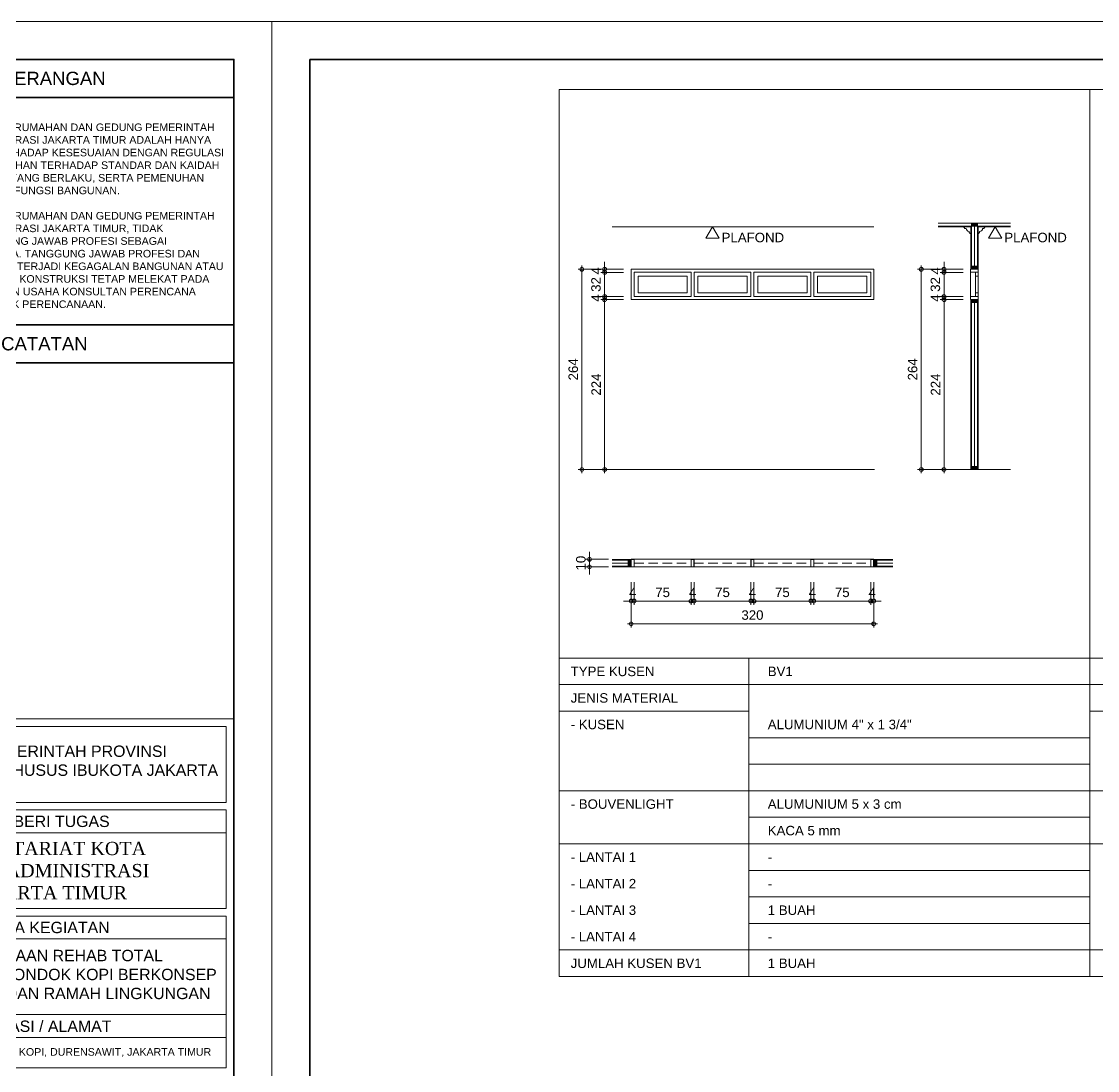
# Model space of a CAD drawing. Header units: millimetres. Extents: x -11 to 1625, y -267 to 180.
# Drawn here: x 988.61 to 1017, y -129.67 to -102 of the extents above; entities that cross this region are included whole.
import ezdxf
from ezdxf.enums import TextEntityAlignment as Align

# ---------------------------------------------------------------- set-up
doc = ezdxf.new("R2010")
doc.units = ezdxf.units.MM
doc.linetypes.add('HIDDEN', pattern=[0.375, 0.25, -0.125])
for name, color, linetype, lineweight in [('ars', 11, 'Continuous', 5), ('GRS KOP', 1, 'Continuous', 35), ('kop', 7, 'Continuous', 20), ('kus', 63, 'Continuous', 15), ('lan', 7, 'Continuous', 15), ('not', 7, 'Continuous', 20), ('PARTISI', 190, 'Continuous', 9), ('pla', 213, 'Continuous', 15), ('u', 6, 'Continuous', 20)]:
    doc.layers.add(name, color=color, linetype=linetype, lineweight=lineweight)
doc.styles.add('BARU', font='complex.shx')
doc.styles.add('S', font='SIMPLEX', dxfattribs={"width": 1.1})
doc.styles.get("Standard").update_dxf_attribs({"font": 'ARIALUNI.TTF'})
doc.dimstyles.new('SK 50', dxfattribs={"dimtxt": 0.25, "dimasz": 0.1, "dimexe": 0, "dimexo": 0, "dimgap": 0.1, "dimtad": 1, "dimdec": 0, "dimlfac": 50, "dimzin": 12, "dimdsep": 46, "dimtxsty": 'Standard', "dimblk": 'BULAT', "dimcen": 0.1, "dimclrd": 256, "dimclre": 256, "dimclrt": 256, "dimadec": 0, "dimazin": 3, "dimtfac": 1, "dimtdec": 0, "dimtofl": 0, "dimtmove": 0, "dimatfit": 3, "dimldrblk": 'BULAT', "dimfxl": 0, "dimtolj": 1, "dimtzin": 0, "dimlwd": -1, "dimlwe": -1, "dimarcsym": 0})

# ---------------------------------------------------------------- blocks, each defined once
blk = doc.blocks.new('kop')
at = {"layer": 'GRS KOP'}
for p, q in [((83, 1), (83, 54)), ((73, 53), (83, 53)), ((73, 47), (83, 47)), ((73, 46), (83, 46))]:
    blk.add_line(p, q, dxfattribs=at)
blk.add_lwpolyline([(1, 54), (83, 54), (83, 1), (1, 1)], close=True, dxfattribs=at)
at = {"layer": 'kop', "color": 7}
for p, q in [((84, 55), (0, 55)), ((0, 55), (0, 0)), ((84, 55), (84, 0)), ((84, 55), (84, 0))]:
    blk.add_line(p, q, dxfattribs=at)
at = {"layer": 'kop'}
for p, q in [((83, 36.6), (73, 36.6)), ((82.8, 36.4), (73.2, 36.4)), ((82.8, 34.4), (82.8, 36.4)), ((82.8, 34.4), (73.2, 34.4)), ((82.8, 34.2), (73.2, 34.2)), ((82.8, 31.6), (82.8, 34.2)), ((82.8, 33.6), (73.2, 33.6)), ((82.8, 31.6), (73.2, 31.6)), ((82.8, 31.4), (73.2, 31.4)), ((82.8, 27.4), (82.8, 31.4)), ((82.8, 30.8), (73.2, 30.8)), ((82.8, 28.8), (73.2, 28.8)), ((82.8, 28.2), (73.2, 28.2)), ((82.8, 27.4), (73.2, 27.4))]:
    blk.add_line(p, q, dxfattribs=at)
for s, height, p in [('KETERANGAN ', 0.35, (78, 53.5)), ('CATATAN', 0.35, (78, 46.5)), ('PEMERINTAH PROVINSI', 0.29998, (78.8, 35.75)), ('DAERAH KHUSUS IBUKOTA JAKARTA', 0.29998, (78.8, 35.25)), ('PEMBERI TUGAS', 0.3, (78, 33.9)), ('NAMA KEGIATAN', 0.3, (78, 31.1)), ('LOKASI / ALAMAT', 0.3, (78, 28.5)), ('JALAN ARABIKA 3 PONDOK KOPI, DURENSAWIT, JAKARTA TIMUR', 0.2, (77.986, 27.8))]:
    blk.add_text(s, height=height, dxfattribs=at).set_placement(p, align=Align.MIDDLE)
at = {"layer": 'kop', "insert": (73.2, 49.875), "char_height": 0.2, "width": 9.6, "attachment_point": 4}
blk.add_mtext('\\pi-0.6,l0.6,t0.6;1.^IPENGESAHAN  DINAS PERUMAHAN DAN GEDUNG PEMERINTAH DAERAH KOTA ADMINISTRASI JAKARTA TIMUR ADALAH HANYA SEBATAS KONTROL TERHADAP KESESUAIAN DENGAN REGULASI PERIZINAN DAN PEMENUHAN TERHADAP STANDAR DAN KAIDAH TEKNIS PERENCANAAN YANG BERLAKU, SERTA PEMENUHAN TERHADAP KEBUTUHAN FUNGSI BANGUNAN.\\P\\P2.^IPENGESAHAN  DINAS PERUMAHAN DAN GEDUNG PEMERINTAH DAERAH KOTA ADMINISTRASI JAKARTA TIMUR, TIDAK MEMINDAHKAN TANGGUNG JAWAB PROFESI SEBAGAI KONSULTAN PERENCANA. TANGGUNG JAWAB PROFESI DAN RESIKO SANKSI APABILA TERJADI KEGAGALAN BANGUNAN ATAU KEGAGALAN PEKERJAAN KONSTRUKSI TETAP MELEKAT PADA TENAGA AHLI DAN BADAN USAHA KONSULTAN PERENCANA YANG MEMBUAT PRODUK PERENCANAAN.', dxfattribs=at)
at = {"layer": 'kop', "insert": (74.033, 33.359), "char_height": 0.35, "attachment_point": 1, "style": 'BARU'}
blk.add_mtext_dynamic_manual_height_columns('\\pi1.4375;{\\fRomantic|b0|i0|c2|p2;SEKRETARIAT KOTA\\P\\pi1.3461;KOTA ADMINISTRASI\\P\\pi1.9027;JAKARTA TIMUR}', width=7.94943, gutter_width=1.5, heights=[0], dxfattribs=at)
at = {"layer": 'kop', "insert": (73.464, 30.51), "char_height": 0.3, "attachment_point": 1}
blk.add_mtext_dynamic_manual_height_columns('\\pi1.446;PERENCANAAN REHAB TOTAL \\P\\pi0.026798;KANTOR LURAH PONDOK KOPI BERKONSEP \\P\\pi0.21087;HEMAT ENERGI DAN RAMAH LINGKUNGAN', width=9.06362, gutter_width=1.5, heights=[0], dxfattribs=at)
at = {"layer": 'kop', "style": 'BARU', "flags": 4}
for p, height in [((73.8, 5.4), 0.35), ((80.303, 5.382), 0.25), ((73.8, 4.9), 0.35), ((80.303, 4.882), 0.25), ((73.8, 4.4), 0.35), ((80.303, 4.382), 0.25)]:
    blk.add_attdef('-', p, '', height=height, dxfattribs=at)
at = {"layer": 'kop', "flags": 4}
for tag, p in [('AR-00', (78.057, 2.648)), ('00', (81.238, 2.647))]:
    blk.add_attdef(tag, text='', height=0.35, dxfattribs=at).set_placement(p, align=Align.MIDDLE)
blk = doc.blocks.new('PEILA')
blk.add_lwpolyline([(-0.188, -0.325), (0.188, -0.325), (0, 0)], close=True)
at = {"style": 'S', "width": 1.1, "flags": 4}
blk.add_attdef('CAT', (0.265, -0.289), '', height=0.2, dxfattribs=at)
blk = doc.blocks.new('BULAT')
for p, q in [((-1, 0), (1, 0)), ((0, -1), (0, 1))]:
    blk.add_line(p, q)
blk.add_circle((0, 0), 0.5)
blk = doc.blocks.new('*D2090')
at = {"layer": 'Defpoints', "color": 0, "ltscale": 0.15}
for p in [(1004.497, -109.337), (1003.997, -113.817), (1004.497, -113.817)]:
    blk.add_point(p, dxfattribs=at)
at = {"layer": 'u', "ltscale": 0.15}
for p, q in [((1004.497, -109.337), (1003.997, -109.337)), ((1003.997, -109.437), (1003.997, -113.717)), ((1004.497, -113.817), (1003.997, -113.817))]:
    blk.add_line(p, q, dxfattribs=at)
at = {"layer": 'u', "ltscale": 0.15, "xscale": 0.1, "yscale": 0.1, "zscale": 0.1}
for p, rotation in [((1003.997, -109.337), 90), ((1003.997, -113.817), 270)]:
    blk.add_blockref('BULAT', p, dxfattribs=dict(at, rotation=rotation))
at = {"layer": 'u', "ltscale": 0.15, "insert": (1003.772, -111.577), "char_height": 0.25, "attachment_point": 5, "rotation": 90}
blk.add_mtext('\\A1;224', dxfattribs=at)
blk = doc.blocks.new('*D2091')
at = {"layer": 'Defpoints', "color": 0, "ltscale": 0.15}
for p in [(1004.497, -108.617), (1003.997, -109.257), (1004.497, -109.257)]:
    blk.add_point(p, dxfattribs=at)
at = {"layer": 'u', "ltscale": 0.15}
for p, q in [((1004.497, -108.617), (1003.997, -108.617)), ((1003.997, -108.717), (1003.997, -109.157)), ((1004.497, -109.257), (1003.997, -109.257))]:
    blk.add_line(p, q, dxfattribs=at)
at = {"layer": 'u', "ltscale": 0.15, "xscale": 0.1, "yscale": 0.1, "zscale": 0.1}
for p, rotation in [((1003.997, -108.617), 90), ((1003.997, -109.257), 270)]:
    blk.add_blockref('BULAT', p, dxfattribs=dict(at, rotation=rotation))
at = {"layer": 'u', "ltscale": 0.15, "insert": (1003.77, -108.937), "char_height": 0.25, "attachment_point": 5, "rotation": 90}
blk.add_mtext('\\A1;32', dxfattribs=at)
blk = doc.blocks.new('*D2092')
at = {"layer": 'Defpoints', "color": 0, "ltscale": 0.15}
for p in [(1003.997, -108.617), (1004.497, -108.537), (1004.497, -108.617)]:
    blk.add_point(p, dxfattribs=at)
at = {"layer": 'u', "ltscale": 0.15}
for p, q in [((1003.997, -108.437), (1003.997, -108.337)), ((1004.497, -108.537), (1003.997, -108.537)), ((1004.497, -108.617), (1003.997, -108.617)), ((1003.997, -108.717), (1003.997, -108.817))]:
    blk.add_line(p, q, dxfattribs=at)
at = {"layer": 'u', "ltscale": 0.15, "xscale": 0.1, "yscale": 0.1, "zscale": 0.1}
for p, rotation in [((1003.997, -108.537), 270), ((1003.997, -108.617), 90)]:
    blk.add_blockref('BULAT', p, dxfattribs=dict(at, rotation=rotation))
at = {"layer": 'u', "ltscale": 0.15, "insert": (1003.772, -108.577), "char_height": 0.25, "attachment_point": 5, "rotation": 90}
blk.add_mtext('\\A1;4', dxfattribs=at)
blk = doc.blocks.new('*D2093')
at = {"layer": 'Defpoints', "color": 0, "ltscale": 0.15}
for p in [(1003.897, -108.537), (1003.397, -113.817), (1003.897, -113.817)]:
    blk.add_point(p, dxfattribs=at)
at = {"layer": 'u', "ltscale": 0.15}
for p, q in [((1003.897, -108.537), (1003.397, -108.537)), ((1003.397, -108.637), (1003.397, -113.717)), ((1003.897, -113.817), (1003.397, -113.817))]:
    blk.add_line(p, q, dxfattribs=at)
at = {"layer": 'u', "ltscale": 0.15, "xscale": 0.1, "yscale": 0.1, "zscale": 0.1}
for p, rotation in [((1003.397, -108.537), 90), ((1003.397, -113.817), 270)]:
    blk.add_blockref('BULAT', p, dxfattribs=dict(at, rotation=rotation))
at = {"layer": 'u', "ltscale": 0.15, "insert": (1003.17, -111.177), "char_height": 0.25, "attachment_point": 5, "rotation": 90}
blk.add_mtext('\\A1;264', dxfattribs=at)
blk = doc.blocks.new('*D2094')
at = {"layer": 'Defpoints', "color": 0, "ltscale": 0.15}
for p in [(1004.497, -109.257), (1003.997, -109.337), (1004.497, -109.337)]:
    blk.add_point(p, dxfattribs=at)
at = {"layer": 'u', "ltscale": 0.15}
for p, q in [((1003.997, -109.157), (1003.997, -109.057)), ((1004.497, -109.257), (1003.997, -109.257)), ((1004.497, -109.337), (1003.997, -109.337)), ((1003.997, -109.437), (1003.997, -109.537))]:
    blk.add_line(p, q, dxfattribs=at)
at = {"layer": 'u', "ltscale": 0.15, "xscale": 0.1, "yscale": 0.1, "zscale": 0.1}
for p, rotation in [((1003.997, -109.257), 270), ((1003.997, -109.337), 90)]:
    blk.add_blockref('BULAT', p, dxfattribs=dict(at, rotation=rotation))
at = {"layer": 'u', "ltscale": 0.15, "insert": (1003.772, -109.297), "char_height": 0.25, "attachment_point": 5, "rotation": 90}
blk.add_mtext('\\A1;4', dxfattribs=at)
blk = doc.blocks.new('*D2095')
at = {"layer": 'Defpoints', "color": 0, "ltscale": 0.15}
for p in [(1013.453, -109.337), (1012.953, -113.817), (1013.453, -113.817)]:
    blk.add_point(p, dxfattribs=at)
at = {"layer": 'u', "ltscale": 0.15}
for p, q in [((1013.453, -109.337), (1012.953, -109.337)), ((1012.953, -109.437), (1012.953, -113.717)), ((1013.453, -113.817), (1012.953, -113.817))]:
    blk.add_line(p, q, dxfattribs=at)
at = {"layer": 'u', "ltscale": 0.15, "xscale": 0.1, "yscale": 0.1, "zscale": 0.1}
for p, rotation in [((1012.953, -109.337), 90), ((1012.953, -113.817), 270)]:
    blk.add_blockref('BULAT', p, dxfattribs=dict(at, rotation=rotation))
at = {"layer": 'u', "ltscale": 0.15, "insert": (1012.728, -111.577), "char_height": 0.25, "attachment_point": 5, "rotation": 90}
blk.add_mtext('\\A1;224', dxfattribs=at)
blk = doc.blocks.new('*D2096')
at = {"layer": 'Defpoints', "color": 0, "ltscale": 0.15}
for p in [(1013.453, -108.617), (1012.953, -109.257), (1013.453, -109.257)]:
    blk.add_point(p, dxfattribs=at)
at = {"layer": 'u', "ltscale": 0.15}
for p, q in [((1013.453, -108.617), (1012.953, -108.617)), ((1012.953, -108.717), (1012.953, -109.157)), ((1013.453, -109.257), (1012.953, -109.257))]:
    blk.add_line(p, q, dxfattribs=at)
at = {"layer": 'u', "ltscale": 0.15, "xscale": 0.1, "yscale": 0.1, "zscale": 0.1}
for p, rotation in [((1012.953, -108.617), 90), ((1012.953, -109.257), 270)]:
    blk.add_blockref('BULAT', p, dxfattribs=dict(at, rotation=rotation))
at = {"layer": 'u', "ltscale": 0.15, "insert": (1012.725, -108.937), "char_height": 0.25, "attachment_point": 5, "rotation": 90}
blk.add_mtext('\\A1;32', dxfattribs=at)
blk = doc.blocks.new('*D2097')
at = {"layer": 'Defpoints', "color": 0, "ltscale": 0.15}
for p in [(1012.953, -108.617), (1013.453, -108.537), (1013.453, -108.617)]:
    blk.add_point(p, dxfattribs=at)
at = {"layer": 'u', "ltscale": 0.15}
for p, q in [((1012.953, -108.437), (1012.953, -108.337)), ((1013.453, -108.537), (1012.953, -108.537)), ((1013.453, -108.617), (1012.953, -108.617)), ((1012.953, -108.717), (1012.953, -108.817))]:
    blk.add_line(p, q, dxfattribs=at)
at = {"layer": 'u', "ltscale": 0.15, "xscale": 0.1, "yscale": 0.1, "zscale": 0.1}
for p, rotation in [((1012.953, -108.537), 270), ((1012.953, -108.617), 90)]:
    blk.add_blockref('BULAT', p, dxfattribs=dict(at, rotation=rotation))
at = {"layer": 'u', "ltscale": 0.15, "insert": (1012.728, -108.577), "char_height": 0.25, "attachment_point": 5, "rotation": 90}
blk.add_mtext('\\A1;4', dxfattribs=at)
blk = doc.blocks.new('*D2098')
at = {"layer": 'Defpoints', "color": 0, "ltscale": 0.15}
for p in [(1012.853, -108.537), (1012.353, -113.817), (1012.853, -113.817)]:
    blk.add_point(p, dxfattribs=at)
at = {"layer": 'u', "ltscale": 0.15}
for p, q in [((1012.853, -108.537), (1012.353, -108.537)), ((1012.353, -108.637), (1012.353, -113.717)), ((1012.853, -113.817), (1012.353, -113.817))]:
    blk.add_line(p, q, dxfattribs=at)
at = {"layer": 'u', "ltscale": 0.15, "xscale": 0.1, "yscale": 0.1, "zscale": 0.1}
for p, rotation in [((1012.353, -108.537), 90), ((1012.353, -113.817), 270)]:
    blk.add_blockref('BULAT', p, dxfattribs=dict(at, rotation=rotation))
at = {"layer": 'u', "ltscale": 0.15, "insert": (1012.125, -111.177), "char_height": 0.25, "attachment_point": 5, "rotation": 90}
blk.add_mtext('\\A1;264', dxfattribs=at)
blk = doc.blocks.new('*D2099')
at = {"layer": 'Defpoints', "color": 0, "ltscale": 0.15}
for p in [(1013.453, -109.257), (1012.953, -109.337), (1013.453, -109.337)]:
    blk.add_point(p, dxfattribs=at)
at = {"layer": 'u', "ltscale": 0.15}
for p, q in [((1012.953, -109.157), (1012.953, -109.057)), ((1013.453, -109.257), (1012.953, -109.257)), ((1013.453, -109.337), (1012.953, -109.337)), ((1012.953, -109.437), (1012.953, -109.537))]:
    blk.add_line(p, q, dxfattribs=at)
at = {"layer": 'u', "ltscale": 0.15, "xscale": 0.1, "yscale": 0.1, "zscale": 0.1}
for p, rotation in [((1012.953, -109.257), 270), ((1012.953, -109.337), 90)]:
    blk.add_blockref('BULAT', p, dxfattribs=dict(at, rotation=rotation))
at = {"layer": 'u', "ltscale": 0.15, "insert": (1012.728, -109.297), "char_height": 0.25, "attachment_point": 5, "rotation": 90}
blk.add_mtext('\\A1;4', dxfattribs=at)
blk = doc.blocks.new('*D2100')
at = {"layer": 'Defpoints', "color": 0, "ltscale": 0.15}
for p in [(1007.937, -116.788), (1009.437, -116.788), (1009.437, -117.288)]:
    blk.add_point(p, dxfattribs=at)
at = {"layer": 'u', "ltscale": 0.15}
for p, q in [((1007.937, -116.788), (1007.937, -117.288)), ((1009.437, -116.788), (1009.437, -117.288)), ((1008.037, -117.288), (1009.337, -117.288))]:
    blk.add_line(p, q, dxfattribs=at)
at = {"layer": 'u', "ltscale": 0.15, "xscale": 0.1, "yscale": 0.1, "zscale": 0.1, "rotation": 180}
blk.add_blockref('BULAT', (1007.937, -117.288), dxfattribs=at)
at = {"layer": 'u', "ltscale": 0.15, "xscale": 0.1, "yscale": 0.1, "zscale": 0.1}
blk.add_blockref('BULAT', (1009.437, -117.288), dxfattribs=at)
at = {"layer": 'u', "ltscale": 0.15, "insert": (1008.687, -117.061), "char_height": 0.25, "attachment_point": 5}
blk.add_mtext('\\A1;75', dxfattribs=at)
blk = doc.blocks.new('*D2101')
at = {"layer": 'Defpoints', "color": 0, "ltscale": 0.15}
for p in [(1009.437, -116.788), (1009.517, -116.788), (1009.517, -117.288)]:
    blk.add_point(p, dxfattribs=at)
at = {"layer": 'u', "ltscale": 0.15}
for p, q in [((1009.437, -116.788), (1009.437, -117.288)), ((1009.517, -116.788), (1009.517, -117.288)), ((1009.337, -117.288), (1009.237, -117.288)), ((1009.617, -117.288), (1009.717, -117.288))]:
    blk.add_line(p, q, dxfattribs=at)
at = {"layer": 'u', "ltscale": 0.15, "xscale": 0.1, "yscale": 0.1, "zscale": 0.1}
blk.add_blockref('BULAT', (1009.437, -117.288), dxfattribs=at)
at = {"layer": 'u', "ltscale": 0.15, "xscale": 0.1, "yscale": 0.1, "zscale": 0.1, "rotation": 180}
blk.add_blockref('BULAT', (1009.517, -117.288), dxfattribs=at)
at = {"layer": 'u', "ltscale": 0.15, "insert": (1009.477, -117.063), "char_height": 0.25, "attachment_point": 5}
blk.add_mtext('\\A1;4', dxfattribs=at)
blk = doc.blocks.new('*D2102')
at = {"layer": 'Defpoints', "color": 0, "ltscale": 0.15}
for p in [(1009.517, -116.788), (1011.017, -116.788), (1011.017, -117.288)]:
    blk.add_point(p, dxfattribs=at)
at = {"layer": 'u', "ltscale": 0.15}
for p, q in [((1009.517, -116.788), (1009.517, -117.288)), ((1011.017, -116.788), (1011.017, -117.288)), ((1009.617, -117.288), (1010.917, -117.288))]:
    blk.add_line(p, q, dxfattribs=at)
at = {"layer": 'u', "ltscale": 0.15, "xscale": 0.1, "yscale": 0.1, "zscale": 0.1, "rotation": 180}
blk.add_blockref('BULAT', (1009.517, -117.288), dxfattribs=at)
at = {"layer": 'u', "ltscale": 0.15, "xscale": 0.1, "yscale": 0.1, "zscale": 0.1}
blk.add_blockref('BULAT', (1011.017, -117.288), dxfattribs=at)
at = {"layer": 'u', "ltscale": 0.15, "insert": (1010.267, -117.061), "char_height": 0.25, "attachment_point": 5}
blk.add_mtext('\\A1;75', dxfattribs=at)
blk = doc.blocks.new('*D2103')
at = {"layer": 'Defpoints', "color": 0, "ltscale": 0.15}
for p in [(1004.697, -117.388), (1011.097, -117.388), (1011.097, -117.888)]:
    blk.add_point(p, dxfattribs=at)
at = {"layer": 'u', "ltscale": 0.15}
for p, q in [((1004.697, -117.388), (1004.697, -117.888)), ((1011.097, -117.388), (1011.097, -117.888)), ((1004.797, -117.888), (1010.997, -117.888))]:
    blk.add_line(p, q, dxfattribs=at)
at = {"layer": 'u', "ltscale": 0.15, "xscale": 0.1, "yscale": 0.1, "zscale": 0.1, "rotation": 180}
blk.add_blockref('BULAT', (1004.697, -117.888), dxfattribs=at)
at = {"layer": 'u', "ltscale": 0.15, "xscale": 0.1, "yscale": 0.1, "zscale": 0.1}
blk.add_blockref('BULAT', (1011.097, -117.888), dxfattribs=at)
at = {"layer": 'u', "ltscale": 0.15, "insert": (1007.897, -117.66), "char_height": 0.25, "attachment_point": 5}
blk.add_mtext('\\A1;320', dxfattribs=at)
blk = doc.blocks.new('*D2104')
at = {"layer": 'Defpoints', "color": 0, "ltscale": 0.15}
for p in [(1011.017, -116.788), (1011.097, -116.788), (1011.097, -117.288)]:
    blk.add_point(p, dxfattribs=at)
at = {"layer": 'u', "ltscale": 0.15}
for p, q in [((1011.017, -116.788), (1011.017, -117.288)), ((1011.097, -116.788), (1011.097, -117.288)), ((1010.917, -117.288), (1010.817, -117.288)), ((1011.197, -117.288), (1011.297, -117.288))]:
    blk.add_line(p, q, dxfattribs=at)
at = {"layer": 'u', "ltscale": 0.15, "xscale": 0.1, "yscale": 0.1, "zscale": 0.1}
blk.add_blockref('BULAT', (1011.017, -117.288), dxfattribs=at)
at = {"layer": 'u', "ltscale": 0.15, "xscale": 0.1, "yscale": 0.1, "zscale": 0.1, "rotation": 180}
blk.add_blockref('BULAT', (1011.097, -117.288), dxfattribs=at)
at = {"layer": 'u', "ltscale": 0.15, "insert": (1011.057, -117.063), "char_height": 0.25, "attachment_point": 5}
blk.add_mtext('\\A1;4', dxfattribs=at)
blk = doc.blocks.new('*D2105')
at = {"layer": 'Defpoints', "color": 0, "ltscale": 0.15}
for p in [(1006.357, -116.788), (1007.857, -116.788), (1007.857, -117.288)]:
    blk.add_point(p, dxfattribs=at)
at = {"layer": 'u', "ltscale": 0.15}
for p, q in [((1006.357, -116.788), (1006.357, -117.288)), ((1007.857, -116.788), (1007.857, -117.288)), ((1006.457, -117.288), (1007.757, -117.288))]:
    blk.add_line(p, q, dxfattribs=at)
at = {"layer": 'u', "ltscale": 0.15, "xscale": 0.1, "yscale": 0.1, "zscale": 0.1, "rotation": 180}
blk.add_blockref('BULAT', (1006.357, -117.288), dxfattribs=at)
at = {"layer": 'u', "ltscale": 0.15, "xscale": 0.1, "yscale": 0.1, "zscale": 0.1}
blk.add_blockref('BULAT', (1007.857, -117.288), dxfattribs=at)
at = {"layer": 'u', "ltscale": 0.15, "insert": (1007.107, -117.061), "char_height": 0.25, "attachment_point": 5}
blk.add_mtext('\\A1;75', dxfattribs=at)
blk = doc.blocks.new('*D2106')
at = {"layer": 'Defpoints', "color": 0, "ltscale": 0.15}
for p in [(1007.857, -116.788), (1007.937, -116.788), (1007.937, -117.288)]:
    blk.add_point(p, dxfattribs=at)
at = {"layer": 'u', "ltscale": 0.15}
for p, q in [((1007.857, -116.788), (1007.857, -117.288)), ((1007.937, -116.788), (1007.937, -117.288)), ((1007.757, -117.288), (1007.657, -117.288)), ((1008.037, -117.288), (1008.137, -117.288))]:
    blk.add_line(p, q, dxfattribs=at)
at = {"layer": 'u', "ltscale": 0.15, "xscale": 0.1, "yscale": 0.1, "zscale": 0.1}
blk.add_blockref('BULAT', (1007.857, -117.288), dxfattribs=at)
at = {"layer": 'u', "ltscale": 0.15, "xscale": 0.1, "yscale": 0.1, "zscale": 0.1, "rotation": 180}
blk.add_blockref('BULAT', (1007.937, -117.288), dxfattribs=at)
at = {"layer": 'u', "ltscale": 0.15, "insert": (1007.897, -117.063), "char_height": 0.25, "attachment_point": 5}
blk.add_mtext('\\A1;4', dxfattribs=at)
blk = doc.blocks.new('*D2107')
at = {"layer": 'Defpoints', "color": 0, "ltscale": 0.15}
for p in [(1004.777, -116.788), (1006.277, -116.788), (1006.277, -117.288)]:
    blk.add_point(p, dxfattribs=at)
at = {"layer": 'u', "ltscale": 0.15}
for p, q in [((1004.777, -116.788), (1004.777, -117.288)), ((1006.277, -116.788), (1006.277, -117.288)), ((1004.877, -117.288), (1006.177, -117.288))]:
    blk.add_line(p, q, dxfattribs=at)
at = {"layer": 'u', "ltscale": 0.15, "xscale": 0.1, "yscale": 0.1, "zscale": 0.1, "rotation": 180}
blk.add_blockref('BULAT', (1004.777, -117.288), dxfattribs=at)
at = {"layer": 'u', "ltscale": 0.15, "xscale": 0.1, "yscale": 0.1, "zscale": 0.1}
blk.add_blockref('BULAT', (1006.277, -117.288), dxfattribs=at)
at = {"layer": 'u', "ltscale": 0.15, "insert": (1005.527, -117.061), "char_height": 0.25, "attachment_point": 5}
blk.add_mtext('\\A1;75', dxfattribs=at)
blk = doc.blocks.new('*D2108')
at = {"layer": 'Defpoints', "color": 0, "ltscale": 0.15}
for p in [(1006.277, -116.788), (1006.357, -116.788), (1006.357, -117.288)]:
    blk.add_point(p, dxfattribs=at)
at = {"layer": 'u', "ltscale": 0.15}
for p, q in [((1006.277, -116.788), (1006.277, -117.288)), ((1006.357, -116.788), (1006.357, -117.288)), ((1006.177, -117.288), (1006.077, -117.288)), ((1006.457, -117.288), (1006.557, -117.288))]:
    blk.add_line(p, q, dxfattribs=at)
at = {"layer": 'u', "ltscale": 0.15, "xscale": 0.1, "yscale": 0.1, "zscale": 0.1}
blk.add_blockref('BULAT', (1006.277, -117.288), dxfattribs=at)
at = {"layer": 'u', "ltscale": 0.15, "xscale": 0.1, "yscale": 0.1, "zscale": 0.1, "rotation": 180}
blk.add_blockref('BULAT', (1006.357, -117.288), dxfattribs=at)
at = {"layer": 'u', "ltscale": 0.15, "insert": (1006.317, -117.063), "char_height": 0.25, "attachment_point": 5}
blk.add_mtext('\\A1;4', dxfattribs=at)
blk = doc.blocks.new('*D2109')
at = {"layer": 'Defpoints', "color": 0, "ltscale": 0.15}
for p in [(1004.697, -116.788), (1004.777, -116.788), (1004.777, -117.288)]:
    blk.add_point(p, dxfattribs=at)
at = {"layer": 'u', "ltscale": 0.15}
for p, q in [((1004.697, -116.788), (1004.697, -117.288)), ((1004.777, -116.788), (1004.777, -117.288)), ((1004.597, -117.288), (1004.497, -117.288)), ((1004.877, -117.288), (1004.977, -117.288))]:
    blk.add_line(p, q, dxfattribs=at)
at = {"layer": 'u', "ltscale": 0.15, "xscale": 0.1, "yscale": 0.1, "zscale": 0.1}
blk.add_blockref('BULAT', (1004.697, -117.288), dxfattribs=at)
at = {"layer": 'u', "ltscale": 0.15, "xscale": 0.1, "yscale": 0.1, "zscale": 0.1, "rotation": 180}
blk.add_blockref('BULAT', (1004.777, -117.288), dxfattribs=at)
at = {"layer": 'u', "ltscale": 0.15, "insert": (1004.737, -117.063), "char_height": 0.25, "attachment_point": 5}
blk.add_mtext('\\A1;4', dxfattribs=at)
blk = doc.blocks.new('*D2110')
at = {"layer": 'Defpoints', "color": 0, "ltscale": 0.15}
for p in [(1003.597, -116.188), (1004.097, -116.188), (1004.097, -116.388)]:
    blk.add_point(p, dxfattribs=at)
at = {"layer": 'u', "ltscale": 0.15}
for p, q in [((1003.597, -116.088), (1003.597, -115.988)), ((1004.097, -116.188), (1003.597, -116.188)), ((1004.097, -116.388), (1003.597, -116.388)), ((1003.597, -116.488), (1003.597, -116.588))]:
    blk.add_line(p, q, dxfattribs=at)
at = {"layer": 'u', "ltscale": 0.15, "xscale": 0.1, "yscale": 0.1, "zscale": 0.1}
for p, rotation in [((1003.597, -116.188), 270), ((1003.597, -116.388), 90)]:
    blk.add_blockref('BULAT', p, dxfattribs=dict(at, rotation=rotation))
at = {"layer": 'u', "ltscale": 0.15, "insert": (1003.37, -116.288), "char_height": 0.25, "attachment_point": 5, "rotation": 90}
blk.add_mtext('\\A1;10', dxfattribs=at)

msp = doc.modelspace()

# ---------------------------------------------------------------- linework, layer by layer
at = {"layer": 'ars'}
for p, q in [((1012.7995672, -107.4165316), (1013.6551651, -107.4165316)), ((1013.6551651, -108.5365316), (1013.6551651, -107.4165316)), ((1013.6731651, -107.3965316), (1013.7531651, -107.3165316)), ((1013.6731651, -107.3165316), (1013.7531651, -107.3965316)), ((1013.7531651, -107.3165316), (1013.8331651, -107.3965316)), ((1013.7531651, -107.3965316), (1013.8331651, -107.3165316)), ((1013.8511651, -108.5365316), (1013.8511651, -107.4165316)), ((1014.7067629, -107.4165316), (1013.8511651, -107.4165316)), ((1013.6731651, -108.5365316), (1013.7531651, -108.4565316)), ((1013.6731651, -108.4565316), (1013.7531651, -108.5365316)), ((1013.7531651, -108.4565316), (1013.8331651, -108.5365316)), ((1013.7531651, -108.5365316), (1013.8331651, -108.4565316)), ((1013.6551651, -113.8165316), (1013.6551651, -109.3365316)), ((1013.6731651, -109.4165316), (1013.7531651, -109.3365316)), ((1013.6731651, -109.3365316), (1013.7531651, -109.4165316)), ((1013.7531651, -109.3365316), (1013.8331651, -109.4165316)), ((1013.7531651, -109.4165316), (1013.8331651, -109.3365316)), ((1013.8511651, -113.8165316), (1013.8511651, -109.3365316)), ((1013.6731651, -113.7365316), (1013.7531651, -113.8165316)), ((1013.6731651, -113.8165316), (1013.7531651, -113.7365316)), ((1013.7531651, -113.8165316), (1013.8331651, -113.7365316)), ((1013.7531651, -113.7365316), (1013.8331651, -113.8165316)), ((1004.1973621, -116.1899544), (1004.6973621, -116.1899544)), ((1004.1973621, -116.3859544), (1004.6973621, -116.3859544)), ((1004.6973621, -116.2079544), (1004.6173621, -116.2879544)), ((1004.6173621, -116.2079544), (1004.6973621, -116.2879544)), ((1004.6173621, -116.2879544), (1004.6973621, -116.3679544)), ((1004.6973621, -116.2879544), (1004.6173621, -116.3679544)), ((1011.5973621, -116.1899544), (1011.0973621, -116.1899544)), ((1011.0973621, -116.2079544), (1011.1773621, -116.2879544)), ((1011.1773621, -116.2079544), (1011.0973621, -116.2879544)), ((1011.1773621, -116.2879544), (1011.0973621, -116.3679544)), ((1011.0973621, -116.2879544), (1011.1773621, -116.3679544)), ((1011.5973621, -116.3859544), (1011.0973621, -116.3859544))]:
    msp.add_line(p, q, dxfattribs=at)
at = {"layer": 'kus'}
for p, q in [((1011.0973621, -108.5365316), (1004.6973621, -108.5365316)), ((1004.6973621, -109.3365316), (1004.6973621, -108.5365316)), ((1004.7773621, -109.2565316), (1004.7773621, -108.6165316)), ((1006.2773621, -108.6165316), (1004.7773621, -108.6165316)), ((1006.2773621, -109.2565316), (1006.2773621, -108.6165316)), ((1007.8573621, -108.6165316), (1006.3573621, -108.6165316)), ((1006.3573621, -109.2565316), (1006.3573621, -108.6165316)), ((1007.8573621, -109.2565316), (1007.8573621, -108.6165316)), ((1009.4373621, -108.6165316), (1007.9373621, -108.6165316)), ((1007.9373621, -109.2565316), (1007.9373621, -108.6165316)), ((1009.4373621, -109.2565316), (1009.4373621, -108.6165316)), ((1009.5173621, -109.2565316), (1009.5173621, -108.6165316)), ((1011.0173621, -108.6165316), (1009.5173621, -108.6165316)), ((1011.0173621, -109.2565316), (1011.0173621, -108.6165316)), ((1011.0973621, -109.3365316), (1011.0973621, -108.5365316)), ((1013.8531651, -108.5365316), (1013.6531651, -108.5365316)), ((1013.6531651, -108.5365316), (1013.6531651, -109.3365316)), ((1013.8531651, -108.6165316), (1013.6531651, -108.6165316)), ((1013.7831651, -108.6165316), (1013.7831651, -109.2565316)), ((1013.7831651, -108.7165316), (1013.8531651, -108.7165316)), ((1013.8531651, -108.5365316), (1013.8531651, -109.3365316)), ((1006.2773621, -109.2565316), (1004.7773621, -109.2565316)), ((1007.8573621, -109.2565316), (1006.3573621, -109.2565316)), ((1009.4373621, -109.2565316), (1007.9373621, -109.2565316)), ((1011.0173621, -109.2565316), (1009.5173621, -109.2565316)), ((1013.8531651, -109.2565316), (1013.6531651, -109.2565316)), ((1013.7831651, -109.1565316), (1013.8531651, -109.1565316)), ((1011.0973621, -109.3365316), (1004.6973621, -109.3365316)), ((1013.8531651, -109.3365316), (1013.6531651, -109.3365316)), ((1004.7773621, -116.1879544), (1006.2773621, -116.1879544)), ((1004.7773621, -116.3879544), (1006.2773621, -116.3879544)), ((1006.3573621, -116.1879544), (1007.8573621, -116.1879544)), ((1006.3573621, -116.3879544), (1007.8573621, -116.3879544)), ((1007.9373621, -116.1879544), (1009.4373621, -116.1879544)), ((1007.9373621, -116.3879544), (1009.4373621, -116.3879544)), ((1009.5173621, -116.1879544), (1011.0173621, -116.1879544)), ((1009.5173621, -116.3879544), (1011.0173621, -116.3879544))]:
    msp.add_line(p, q, dxfattribs=at)
at = {"layer": 'kus', "linetype": 'HIDDEN'}
for p, q in [((1004.7773621, -116.2879544), (1006.2773621, -116.2879544)), ((1006.3573621, -116.2879544), (1007.8573621, -116.2879544)), ((1007.9373621, -116.2879544), (1009.4373621, -116.2879544)), ((1009.5173621, -116.2879544), (1011.0173621, -116.2879544))]:
    msp.add_line(p, q, dxfattribs=at)
at = {"layer": 'kus'}
for points in [[(1006.1773621, -108.7165316), (1006.1773621, -109.1565316), (1004.8773621, -109.1565316), (1004.8773621, -108.7165316)], [(1007.7573621, -108.7165316), (1007.7573621, -109.1565316), (1006.4573621, -109.1565316), (1006.4573621, -108.7165316)], [(1009.3373621, -108.7165316), (1009.3373621, -109.1565316), (1008.0373621, -109.1565316), (1008.0373621, -108.7165316)], [(1010.9173621, -108.7165316), (1010.9173621, -109.1565316), (1009.6173621, -109.1565316), (1009.6173621, -108.7165316)], [(1004.7773621, -116.3879544), (1004.6973621, -116.3879544), (1004.6973621, -116.1879544), (1004.7773621, -116.1879544)], [(1004.7733621, -116.3839544), (1004.7013621, -116.3839544), (1004.7013621, -116.1919544), (1004.7733621, -116.1919544)], [(1006.3573621, -116.3879544), (1006.2773621, -116.3879544), (1006.2773621, -116.1879544), (1006.3573621, -116.1879544)], [(1006.3533621, -116.3839544), (1006.2813621, -116.3839544), (1006.2813621, -116.1919544), (1006.3533621, -116.1919544)], [(1007.9373621, -116.3879544), (1007.8573621, -116.3879544), (1007.8573621, -116.1879544), (1007.9373621, -116.1879544)], [(1007.9333621, -116.3839544), (1007.8613621, -116.3839544), (1007.8613621, -116.1919544), (1007.9333621, -116.1919544)], [(1009.5173621, -116.3879544), (1009.4373621, -116.3879544), (1009.4373621, -116.1879544), (1009.5173621, -116.1879544)], [(1009.5133621, -116.3839544), (1009.4413621, -116.3839544), (1009.4413621, -116.1919544), (1009.5133621, -116.1919544)], [(1011.0973621, -116.3879544), (1011.0173621, -116.3879544), (1011.0173621, -116.1879544), (1011.0973621, -116.1879544)], [(1011.0933621, -116.3839544), (1011.0213621, -116.3839544), (1011.0213621, -116.1919544), (1011.0933621, -116.1919544)]]:
    msp.add_lwpolyline(points, close=True, dxfattribs=at)
at = {"layer": 'lan'}
for p, q in [((1063.3011015, -103.794508), (1002.8011015, -103.794508)), ((1002.8011015, -127.194508), (1002.8011015, -103.794508)), ((1016.8011015, -127.194508), (1016.8011015, -103.794508)), ((1016.8011015, -127.194508), (1016.8011015, -103.794508)), ((1004.1973621, -107.4165316), (1011.0973621, -107.4165316)), ((1004.1973621, -113.8165316), (1011.1140844, -113.8165316)), ((1012.7995672, -113.8165316), (1014.7067629, -113.8165316)), ((1063.3011015, -118.794508), (1002.8011015, -118.794508)), ((1007.8011015, -127.194508), (1007.8011015, -118.794508)), ((1016.8011015, -119.494508), (1002.8011015, -119.494508)), ((1030.8011015, -119.494508), (1016.8011015, -119.494508)), ((1007.8011015, -120.194508), (1002.8011015, -120.194508)), ((1021.8011015, -120.194508), (1016.8011015, -120.194508)), ((1016.8011015, -120.894508), (1007.8011015, -120.894508)), ((1016.8011015, -121.594508), (1007.8011015, -121.594508)), ((1016.8011015, -122.294508), (1002.8011015, -122.294508)), ((1030.8011015, -122.294508), (1016.8011015, -122.294508)), ((1016.8011015, -122.994508), (1007.8011015, -122.994508)), ((1016.8011015, -123.694508), (1002.8011015, -123.694508)), ((1030.8011015, -123.694508), (1016.8011015, -123.694508)), ((1016.8011015, -124.394508), (1007.8011015, -124.394508)), ((1016.8011015, -125.094508), (1007.8011015, -125.094508)), ((1016.8011015, -125.794508), (1007.8011015, -125.794508)), ((1016.8011015, -126.494508), (1002.8011015, -126.494508)), ((1030.8011015, -126.494508), (1016.8011015, -126.494508)), ((1063.3011015, -127.194508), (1002.8011015, -127.194508))]:
    msp.add_line(p, q, dxfattribs=at)
for points in [[(1013.4951651, -107.4565316), (1013.4951651, -107.4365316), (1013.4751651, -107.4365316), (1013.4751651, -107.4165316), (1013.6551651, -107.4165316), (1013.6551651, -107.5965316), (1013.6351651, -107.5965316), (1013.6351651, -107.5765316), (1013.6151651, -107.5765316), (1013.6151651, -107.5365316, -0.4142135624), (1013.5351651, -107.4565316)], [(1014.0111651, -107.4565316), (1014.0111651, -107.4365316), (1014.0311651, -107.4365316), (1014.0311651, -107.4165316), (1013.8511651, -107.4165316), (1013.8511651, -107.5965316), (1013.8711651, -107.5965316), (1013.8711651, -107.5765316), (1013.8911651, -107.5765316), (1013.8911651, -107.5365316, 0.4142135624), (1013.9711651, -107.4565316)]]:
    msp.add_lwpolyline(points, format="xyb", close=True, dxfattribs=at)
at = {"layer": 'PARTISI'}
for p, q in [((1013.6731651, -108.5365316), (1013.6731651, -107.3165316)), ((1013.6731651, -107.3165316), (1013.8331651, -107.3165316)), ((1013.6731651, -107.3965316), (1013.8331651, -107.3965316)), ((1013.7531651, -108.5365316), (1013.7531651, -107.3165316)), ((1013.8331651, -108.5365316), (1013.8331651, -107.3165316)), ((1013.6731651, -108.4565316), (1013.8331651, -108.4565316)), ((1013.6731651, -113.8165316), (1013.6731651, -109.3365316)), ((1013.6731651, -109.4165316), (1013.8331651, -109.4165316)), ((1013.7531651, -113.8165316), (1013.7531651, -109.3365316)), ((1013.8331651, -113.8165316), (1013.8331651, -109.3365316)), ((1013.6731651, -113.7365316), (1013.8331651, -113.7365316)), ((1004.1973621, -116.2079544), (1004.6973621, -116.2079544)), ((1004.6973621, -116.2879544), (1004.1973621, -116.2879544)), ((1004.1973621, -116.3679544), (1004.6973621, -116.3679544)), ((1004.6173621, -116.2079544), (1004.6173621, -116.3679544)), ((1011.5973621, -116.2079544), (1011.0973621, -116.2079544)), ((1011.0973621, -116.2879544), (1011.5973621, -116.2879544)), ((1011.5973621, -116.3679544), (1011.0973621, -116.3679544)), ((1011.1773621, -116.2079544), (1011.1773621, -116.3679544))]:
    msp.add_line(p, q, dxfattribs=at)
at = {"layer": 'pla'}
for p, q in [((1012.7995672, -107.3165316), (1013.6731651, -107.3165316)), ((1012.7995672, -107.3965316), (1013.6731651, -107.3965316)), ((1014.7067629, -107.3165316), (1013.8331651, -107.3165316)), ((1014.7067629, -107.3965316), (1013.8331651, -107.3965316))]:
    msp.add_line(p, q, dxfattribs=at)

# ---------------------------------------------------------------- block references
at = {"layer": 'kop'}
for p in [(911.2141622, -157), (995.2141622, -157)]:
    msp.add_blockref('kop', p, dxfattribs=at)
at = {"layer": 'not'}
ref = msp.add_blockref('PEILA', (1006.8409595, -107.4165316), dxfattribs=dict(at, xscale=0.9237604307034012, yscale=0.9237604307034012, zscale=0.9237604307034012))
ref.add_attrib('CAT', 'PLAFOND', (1007.0843049, -107.8230835), dxfattribs={"layer": '0', "height": 0.25, "flags": 4})
ref = msp.add_blockref('PEILA', (1014.3000356, -107.4165316), dxfattribs=dict(at, xscale=0.9237604307034012, yscale=0.9237604307034012, zscale=0.9237604307034012))
ref.add_attrib('CAT', 'PLAFOND', (1014.5433809, -107.8230835), dxfattribs={"layer": '0', "height": 0.25, "flags": 4})

# ---------------------------------------------------------------- texts
for s, p in [('TYPE KUSEN', (1003.1011015, -119.269508)), ('BV1', (1008.3011015, -119.269508)), ('JENIS MATERIAL', (1003.1011015, -119.969508)), ('- KUSEN', (1003.1011015, -120.669508)), ('ALUMUNIUM 4" x 1 3/4"', (1008.3011015, -120.669508)), ('- BOUVENLIGHT', (1003.1011015, -122.769508)), ('ALUMUNIUM 5 x 3 cm', (1008.3011015, -122.769508)), ('KACA 5 mm', (1008.3011015, -123.469508)), ('- LANTAI 1', (1003.1011015, -124.169508)), ('-', (1008.3011015, -124.169508)), ('- LANTAI 2', (1003.1011015, -124.869508)), ('-', (1008.3011015, -124.869508)), ('- LANTAI 3', (1003.1011015, -125.569508)), ('1 BUAH', (1008.3011015, -125.569508)), ('- LANTAI 4', (1003.1011015, -126.269508)), ('-', (1008.3011015, -126.269508)), ('JUMLAH KUSEN BV1', (1003.1011015, -126.969508)), ('1 BUAH', (1008.3011015, -126.969508))]:
    msp.add_text(s, height=0.25, dxfattribs=at).set_placement(p)

# ---------------------------------------------------------------- dimensions: what is measured, and where the dimension line sits
at = {"layer": 'u', "ltscale": 0.15}
for base, p1, p2, angle, picture, middle in [((1003.3973621, -113.8165316), (1003.8973621, -108.5365316), (1003.8973621, -113.8165316), 270, '*D2093', (1003.3973621, -111.1765316)), ((1003.9973621, -108.6165316), (1004.4973621, -108.5365316), (1004.4973621, -108.6165316), 270, '*D2092', (1003.9973621, -108.5765316)), ((1012.3531651, -113.8165316), (1012.8531651, -108.5365316), (1012.8531651, -113.8165316), 270, '*D2098', (1012.3531651, -111.1765316)), ((1012.9531651, -108.6165316), (1013.4531651, -108.5365316), (1013.4531651, -108.6165316), 270, '*D2097', (1012.9531651, -108.5765316)), ((1003.9973621, -109.2565316), (1004.4973621, -108.6165316), (1004.4973621, -109.2565316), 270, '*D2091', (1003.9973621, -108.9365316)), ((1012.9531651, -109.2565316), (1013.4531651, -108.6165316), (1013.4531651, -109.2565316), 270, '*D2096', (1012.9531651, -108.9365316)), ((1003.9973621, -113.8165316), (1004.4973621, -109.3365316), (1004.4973621, -113.8165316), 270, '*D2090', (1003.9973621, -111.5765316)), ((1003.9973621, -109.3365316), (1004.4973621, -109.2565316), (1004.4973621, -109.3365316), 270, '*D2094', (1003.9973621, -109.2965316)), ((1012.9531651, -113.8165316), (1013.4531651, -109.3365316), (1013.4531651, -113.8165316), 270, '*D2095', (1012.9531651, -111.5765316)), ((1012.9531651, -109.3365316), (1013.4531651, -109.2565316), (1013.4531651, -109.3365316), 270, '*D2099', (1012.9531651, -109.2965316)), ((1003.5973621, -116.1879544), (1004.0973621, -116.3879544), (1004.0973621, -116.1879544), 90, '*D2110', (1003.5973621, -116.2879544))]:
    dim = msp.add_linear_dim(base=base, p1=p1, p2=p2, angle=angle, dimstyle='SK 50', dxfattribs=at)
    dim.commit()
    dim.dimension.update_dxf_attribs({"geometry": picture, "text_midpoint": middle, "dimtype": 160})
for base, p1, p2, picture, middle in [((1004.7773621, -117.2879544), (1004.6973621, -116.7879544), (1004.7773621, -116.7879544), '*D2109', (1004.7373621, -117.2879544)), ((1006.2773621, -117.2879544), (1004.7773621, -116.7879544), (1006.2773621, -116.7879544), '*D2107', (1005.5273621, -117.2879544)), ((1006.3573621, -117.2879544), (1006.2773621, -116.7879544), (1006.3573621, -116.7879544), '*D2108', (1006.3173621, -117.2879544)), ((1007.8573621, -117.2879544), (1006.3573621, -116.7879544), (1007.8573621, -116.7879544), '*D2105', (1007.1073621, -117.2879544)), ((1007.9373621, -117.2879544), (1007.8573621, -116.7879544), (1007.9373621, -116.7879544), '*D2106', (1007.8973621, -117.2879544)), ((1009.4373621, -117.2879544), (1007.9373621, -116.7879544), (1009.4373621, -116.7879544), '*D2100', (1008.6873621, -117.2879544)), ((1009.5173621, -117.2879544), (1009.4373621, -116.7879544), (1009.5173621, -116.7879544), '*D2101', (1009.4773621, -117.2879544)), ((1011.0173621, -117.2879544), (1009.5173621, -116.7879544), (1011.0173621, -116.7879544), '*D2102', (1010.2673621, -117.2879544)), ((1011.0973621, -117.2879544), (1011.0173621, -116.7879544), (1011.0973621, -116.7879544), '*D2104', (1011.0573621, -117.2879544)), ((1011.0973621, -117.8879544), (1004.6973621, -117.3879544), (1011.0973621, -117.3879544), '*D2103', (1007.8973621, -117.8879544))]:
    dim = msp.add_linear_dim(base=base, p1=p1, p2=p2, dimstyle='SK 50', dxfattribs=at)
    dim.commit()
    dim.dimension.update_dxf_attribs({"geometry": picture, "text_midpoint": middle, "dimtype": 160})

doc.saveas('drawing.dxf')
